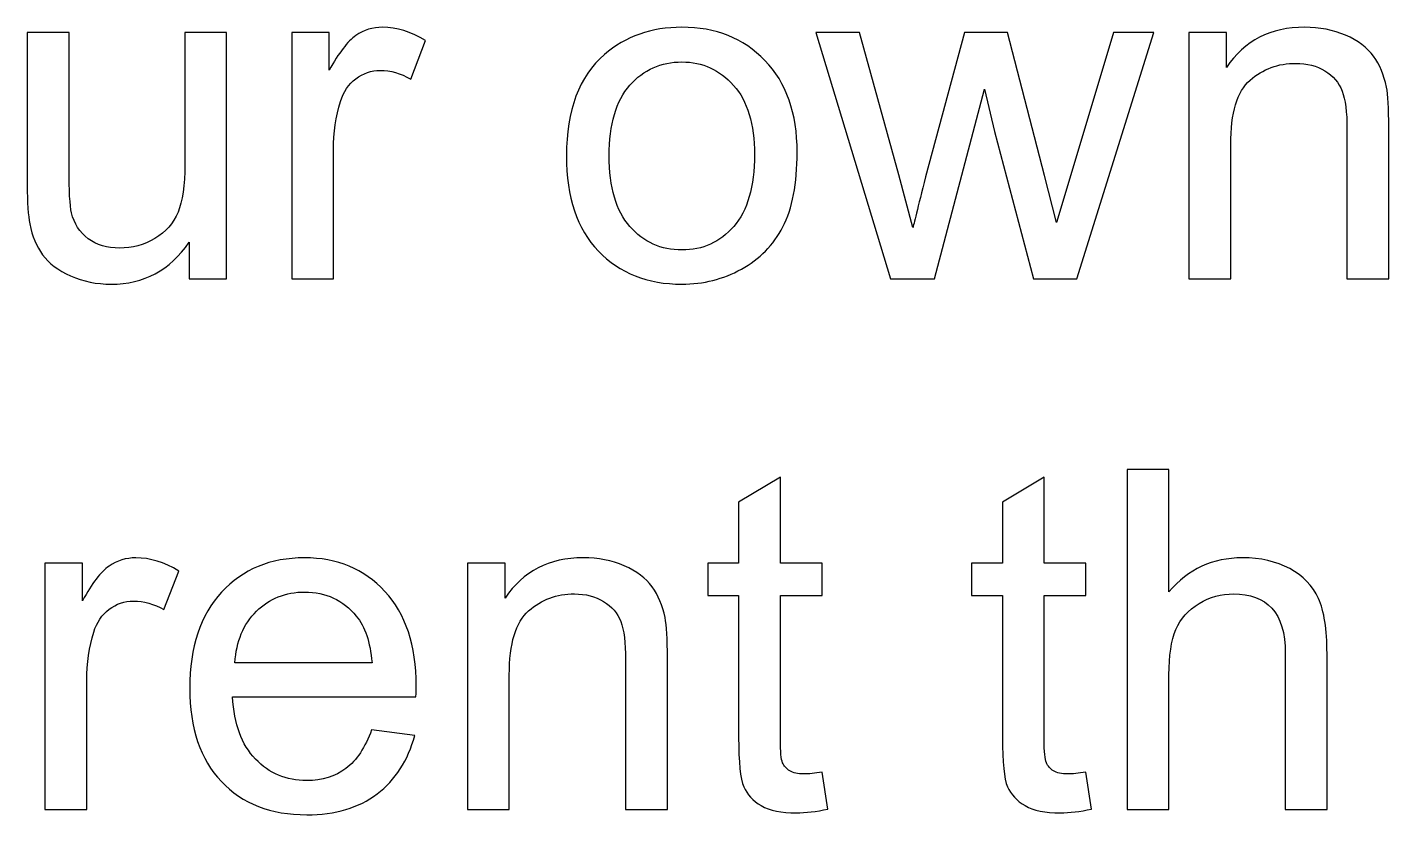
# Model space of a CAD drawing. Header units: centimetres. Extents: x -73.3 to 26.2, y -19.8 to 24.4.
# Drawn here: x 10.677 to 14.566, y 18.855 to 21.103 of the extents above; entities that cross this region are included whole.
import ezdxf

# ---------------------------------------------------------------- set-up
doc = ezdxf.new("R2010")
doc.units = ezdxf.units.CM
doc.header["$MEASUREMENT"] = 0
doc.layers.add('layer 1', color=7, linetype='Continuous')

msp = doc.modelspace()

# ---------------------------------------------------------------- linework, layer by layer
at = {"layer": 'layer 1', "color": 250}
for points, knots in [([(11.13972, 20.38458), (11.13972, 20.38458), (11.13972, 20.48918), (11.13972, 20.48918), (11.13972, 20.48918), (11.08505, 20.40943), (11.01095, 20.36967), (10.91719, 20.36967), (10.91719, 20.36967), (10.87585, 20.36967), (10.83722, 20.37758), (10.8013, 20.39339), (10.8013, 20.39339), (10.76537, 20.40943), (10.73872, 20.42931), (10.72132, 20.45326), (10.72132, 20.45326), (10.70393, 20.47743), (10.69173, 20.5068), (10.68472, 20.54159), (10.68472, 20.54159), (10.67998, 20.56509), (10.67749, 20.60214), (10.67749, 20.65275), (10.67749, 20.65275), (10.67749, 20.65275), (10.67749, 21.08809), (10.67749, 21.08809), (10.67749, 21.08809), (10.67749, 21.08809), (10.79678, 21.08809), (10.79678, 21.08809), (10.79678, 21.08809), (10.79678, 21.08809), (10.79678, 20.69883), (10.79678, 20.69883), (10.79678, 20.69883), (10.79678, 20.6367), (10.79926, 20.59468), (10.80401, 20.57322), (10.80401, 20.57322), (10.81146, 20.54182), (10.82728, 20.51742), (10.85168, 20.49957), (10.85168, 20.49957), (10.87585, 20.48172), (10.90567, 20.47269), (10.94137, 20.47269), (10.94137, 20.47269), (10.97706, 20.47269), (11.0105, 20.48172), (11.04167, 20.50002), (11.04167, 20.50002), (11.07285, 20.51832), (11.09499, 20.5434), (11.10809, 20.5748), (11.10809, 20.5748), (11.12097, 20.60621), (11.12752, 20.65207), (11.12752, 20.71194), (11.12752, 20.71194), (11.12752, 20.71194), (11.12752, 21.08809), (11.12752, 21.08809), (11.12752, 21.08809), (11.12752, 21.08809), (11.24681, 21.08809), (11.24681, 21.08809), (11.24681, 21.08809), (11.24681, 21.08809), (11.24681, 20.38458), (11.24681, 20.38458), (11.24681, 20.38458), (11.24681, 20.38458), (11.13972, 20.38458), (11.13972, 20.38458)], [0, 0, 0, 0, 0.05, 0.05, 0.05, 0.05, 0.1, 0.1, 0.1, 0.1, 0.15, 0.15, 0.15, 0.15, 0.2, 0.2, 0.2, 0.2, 0.25, 0.25, 0.25, 0.25, 0.3, 0.3, 0.3, 0.3, 0.35, 0.35, 0.35, 0.35, 0.4, 0.4, 0.4, 0.4, 0.45, 0.45, 0.45, 0.45, 0.5, 0.5, 0.5, 0.5, 0.55, 0.55, 0.55, 0.55, 0.6, 0.6, 0.6, 0.6, 0.65, 0.65, 0.65, 0.65, 0.7, 0.7, 0.7, 0.7, 0.75, 0.75, 0.75, 0.75, 0.8, 0.8, 0.8, 0.8, 0.85, 0.85, 0.85, 0.85, 0.9, 0.9, 0.9, 0.9, 1, 1, 1, 1]), ([(11.43274, 20.38458), (11.43274, 20.38458), (11.43274, 21.08809), (11.43274, 21.08809), (11.43274, 21.08809), (11.43274, 21.08809), (11.53982, 21.08809), (11.53982, 21.08809), (11.53982, 21.08809), (11.53982, 21.08809), (11.53982, 20.98033), (11.53982, 20.98033), (11.53982, 20.98033), (11.56716, 21.03025), (11.59246, 21.06324), (11.61573, 21.07905), (11.61573, 21.07905), (11.639, 21.09509), (11.66453, 21.103), (11.69232, 21.103), (11.69232, 21.103), (11.73253, 21.103), (11.77342, 21.09035), (11.81499, 21.06527), (11.81499, 21.06527), (11.81499, 21.06527), (11.77252, 20.95525), (11.77252, 20.95525), (11.77252, 20.95525), (11.7436, 20.97152), (11.71468, 20.97965), (11.68577, 20.97965), (11.68577, 20.97965), (11.65979, 20.97965), (11.63652, 20.97174), (11.61596, 20.95615), (11.61596, 20.95615), (11.5954, 20.94057), (11.58071, 20.91888), (11.5719, 20.89109), (11.5719, 20.89109), (11.55857, 20.84884), (11.55202, 20.80253), (11.55202, 20.75215), (11.55202, 20.75215), (11.55202, 20.75215), (11.55202, 20.38458), (11.55202, 20.38458), (11.55202, 20.38458), (11.55202, 20.38458), (11.43274, 20.38458), (11.43274, 20.38458)], [0, 0, 0, 0, 0.0714286, 0.0714286, 0.0714286, 0.0714286, 0.1428571, 0.1428571, 0.1428571, 0.1428571, 0.2142857, 0.2142857, 0.2142857, 0.2142857, 0.2857143, 0.2857143, 0.2857143, 0.2857143, 0.3571429, 0.3571429, 0.3571429, 0.3571429, 0.4285714, 0.4285714, 0.4285714, 0.4285714, 0.5, 0.5, 0.5, 0.5, 0.5714286, 0.5714286, 0.5714286, 0.5714286, 0.6428571, 0.6428571, 0.6428571, 0.6428571, 0.7142857, 0.7142857, 0.7142857, 0.7142857, 0.7857143, 0.7857143, 0.7857143, 0.7857143, 0.8571429, 0.8571429, 0.8571429, 0.8571429, 1, 1, 1, 1]), ([(12.21735, 20.73633), (12.21735, 20.86624), (12.2535, 20.96248), (12.32602, 21.02506), (12.32602, 21.02506), (12.38634, 21.07702), (12.46021, 21.103), (12.54719, 21.103), (12.54719, 21.103), (12.64366, 21.103), (12.72273, 21.07137), (12.78418, 21.00811), (12.78418, 21.00811), (12.8454, 20.94508), (12.87613, 20.85765), (12.87613, 20.74628), (12.87613, 20.74628), (12.87613, 20.65591), (12.86257, 20.58497), (12.83546, 20.53323), (12.83546, 20.53323), (12.80835, 20.4815), (12.76882, 20.44129), (12.71686, 20.41259), (12.71686, 20.41259), (12.66512, 20.3839), (12.60842, 20.36967), (12.54719, 20.36967), (12.54719, 20.36967), (12.44869, 20.36967), (12.36917, 20.40107), (12.3084, 20.4641), (12.3084, 20.4641), (12.24762, 20.52713), (12.21735, 20.61795), (12.21735, 20.73633)], [0, 0, 0, 0, 0.1, 0.1, 0.1, 0.1, 0.2, 0.2, 0.2, 0.2, 0.3, 0.3, 0.3, 0.3, 0.4, 0.4, 0.4, 0.4, 0.5, 0.5, 0.5, 0.5, 0.6, 0.6, 0.6, 0.6, 0.7, 0.7, 0.7, 0.7, 0.8, 0.8, 0.8, 0.8, 1, 1, 1, 1]), ([(13.14249, 20.38458), (13.14249, 20.38458), (12.9299, 21.08809), (12.9299, 21.08809), (12.9299, 21.08809), (12.9299, 21.08809), (13.05461, 21.08809), (13.05461, 21.08809), (13.05461, 21.08809), (13.05461, 21.08809), (13.16689, 20.68211), (13.16689, 20.68211), (13.16689, 20.68211), (13.16689, 20.68211), (13.20665, 20.53098), (13.20665, 20.53098), (13.20665, 20.53098), (13.20823, 20.53843), (13.22043, 20.58678), (13.24302, 20.67601), (13.24302, 20.67601), (13.24302, 20.67601), (13.3544, 21.08809), (13.3544, 21.08809), (13.3544, 21.08809), (13.3544, 21.08809), (13.47662, 21.08809), (13.47662, 21.08809), (13.47662, 21.08809), (13.47662, 21.08809), (13.58258, 20.67963), (13.58258, 20.67963), (13.58258, 20.67963), (13.58258, 20.67963), (13.61714, 20.54566), (13.61714, 20.54566), (13.61714, 20.54566), (13.61714, 20.54566), (13.65758, 20.68144), (13.65758, 20.68144), (13.65758, 20.68144), (13.65758, 20.68144), (13.77913, 21.08809), (13.77913, 21.08809), (13.77913, 21.08809), (13.77913, 21.08809), (13.89502, 21.08809), (13.89502, 21.08809), (13.89502, 21.08809), (13.89502, 21.08809), (13.6743, 20.38458), (13.6743, 20.38458), (13.6743, 20.38458), (13.6743, 20.38458), (13.55095, 20.38458), (13.55095, 20.38458), (13.55095, 20.38458), (13.55095, 20.38458), (13.43934, 20.80547), (13.43934, 20.80547), (13.43934, 20.80547), (13.43934, 20.80547), (13.4111, 20.92588), (13.4111, 20.92588), (13.4111, 20.92588), (13.4111, 20.92588), (13.26878, 20.38458), (13.26878, 20.38458), (13.26878, 20.38458), (13.26878, 20.38458), (13.14249, 20.38458), (13.14249, 20.38458)], [0, 0, 0, 0, 0.0526316, 0.0526316, 0.0526316, 0.0526316, 0.1052632, 0.1052632, 0.1052632, 0.1052632, 0.1578947, 0.1578947, 0.1578947, 0.1578947, 0.2105263, 0.2105263, 0.2105263, 0.2105263, 0.2631579, 0.2631579, 0.2631579, 0.2631579, 0.3157895, 0.3157895, 0.3157895, 0.3157895, 0.3684211, 0.3684211, 0.3684211, 0.3684211, 0.4210526, 0.4210526, 0.4210526, 0.4210526, 0.4736842, 0.4736842, 0.4736842, 0.4736842, 0.5263158, 0.5263158, 0.5263158, 0.5263158, 0.5789474, 0.5789474, 0.5789474, 0.5789474, 0.6315789, 0.6315789, 0.6315789, 0.6315789, 0.6842105, 0.6842105, 0.6842105, 0.6842105, 0.7368421, 0.7368421, 0.7368421, 0.7368421, 0.7894737, 0.7894737, 0.7894737, 0.7894737, 0.8421053, 0.8421053, 0.8421053, 0.8421053, 0.8947368, 0.8947368, 0.8947368, 0.8947368, 1, 1, 1, 1]), ([(13.99487, 20.38458), (13.99487, 20.38458), (13.99487, 21.08809), (13.99487, 21.08809), (13.99487, 21.08809), (13.99487, 21.08809), (14.10196, 21.08809), (14.10196, 21.08809), (14.10196, 21.08809), (14.10196, 21.08809), (14.10196, 20.98823), (14.10196, 20.98823), (14.10196, 20.98823), (14.15347, 21.06482), (14.22802, 21.103), (14.32539, 21.103), (14.32539, 21.103), (14.36786, 21.103), (14.40672, 21.09532), (14.44219, 21.08018), (14.44219, 21.08018), (14.47766, 21.06505), (14.50432, 21.04494), (14.52194, 21.02031), (14.52194, 21.02031), (14.53956, 20.99569), (14.55199, 20.96632), (14.55899, 20.93243), (14.55899, 20.93243), (14.56328, 20.91029), (14.56554, 20.87166), (14.56554, 20.81654), (14.56554, 20.81654), (14.56554, 20.81654), (14.56554, 20.38458), (14.56554, 20.38458), (14.56554, 20.38458), (14.56554, 20.38458), (14.44626, 20.38458), (14.44626, 20.38458), (14.44626, 20.38458), (14.44626, 20.38458), (14.44626, 20.81202), (14.44626, 20.81202), (14.44626, 20.81202), (14.44626, 20.86059), (14.44174, 20.89696), (14.43248, 20.92091), (14.43248, 20.92091), (14.42321, 20.94486), (14.40672, 20.96406), (14.38323, 20.97852), (14.38323, 20.97852), (14.35973, 20.99275), (14.33194, 20.99998), (14.30032, 20.99998), (14.30032, 20.99998), (14.24971, 20.99998), (14.20611, 20.98394), (14.16928, 20.95164), (14.16928, 20.95164), (14.13246, 20.91955), (14.11416, 20.85833), (14.11416, 20.76842), (14.11416, 20.76842), (14.11416, 20.76842), (14.11416, 20.38458), (14.11416, 20.38458), (14.11416, 20.38458), (14.11416, 20.38458), (13.99487, 20.38458), (13.99487, 20.38458)], [0, 0, 0, 0, 0.0526316, 0.0526316, 0.0526316, 0.0526316, 0.1052632, 0.1052632, 0.1052632, 0.1052632, 0.1578947, 0.1578947, 0.1578947, 0.1578947, 0.2105263, 0.2105263, 0.2105263, 0.2105263, 0.2631579, 0.2631579, 0.2631579, 0.2631579, 0.3157895, 0.3157895, 0.3157895, 0.3157895, 0.3684211, 0.3684211, 0.3684211, 0.3684211, 0.4210526, 0.4210526, 0.4210526, 0.4210526, 0.4736842, 0.4736842, 0.4736842, 0.4736842, 0.5263158, 0.5263158, 0.5263158, 0.5263158, 0.5789474, 0.5789474, 0.5789474, 0.5789474, 0.6315789, 0.6315789, 0.6315789, 0.6315789, 0.6842105, 0.6842105, 0.6842105, 0.6842105, 0.7368421, 0.7368421, 0.7368421, 0.7368421, 0.7894737, 0.7894737, 0.7894737, 0.7894737, 0.8421053, 0.8421053, 0.8421053, 0.8421053, 0.8947368, 0.8947368, 0.8947368, 0.8947368, 1, 1, 1, 1]), ([(12.33935, 20.73611), (12.33935, 20.64619), (12.359, 20.57887), (12.39831, 20.53436), (12.39831, 20.53436), (12.43785, 20.48963), (12.48732, 20.46727), (12.54719, 20.46727), (12.54719, 20.46727), (12.60638, 20.46727), (12.65563, 20.48963), (12.69517, 20.53459), (12.69517, 20.53459), (12.73448, 20.57955), (12.75413, 20.648), (12.75413, 20.73995), (12.75413, 20.73995), (12.75413, 20.8267), (12.73425, 20.89244), (12.69472, 20.93695), (12.69472, 20.93695), (12.65518, 20.98168), (12.60593, 21.00405), (12.54719, 21.00405), (12.54719, 21.00405), (12.48732, 21.00405), (12.43785, 20.98191), (12.39831, 20.9374), (12.39831, 20.9374), (12.359, 20.8929), (12.33935, 20.8258), (12.33935, 20.73611)], [0, 0, 0, 0, 0.1111111, 0.1111111, 0.1111111, 0.1111111, 0.2222222, 0.2222222, 0.2222222, 0.2222222, 0.3333333, 0.3333333, 0.3333333, 0.3333333, 0.4444444, 0.4444444, 0.4444444, 0.4444444, 0.5555556, 0.5555556, 0.5555556, 0.5555556, 0.6666667, 0.6666667, 0.6666667, 0.6666667, 0.7777778, 0.7777778, 0.7777778, 0.7777778, 1, 1, 1, 1]), ([(13.81855, 18.87025), (13.81855, 18.87025), (13.81855, 19.8408), (13.81855, 19.8408), (13.81855, 19.8408), (13.81855, 19.8408), (13.93784, 19.8408), (13.93784, 19.8408), (13.93784, 19.8408), (13.93784, 19.8408), (13.93784, 19.49153), (13.93784, 19.49153), (13.93784, 19.49153), (13.99319, 19.55636), (14.063, 19.58867), (14.14749, 19.58867), (14.14749, 19.58867), (14.19923, 19.58867), (14.24418, 19.5785), (14.28259, 19.55795), (14.28259, 19.55795), (14.32077, 19.53739), (14.34811, 19.50915), (14.3646, 19.473), (14.3646, 19.473), (14.38109, 19.43685), (14.38922, 19.38421), (14.38922, 19.31554), (14.38922, 19.31554), (14.38922, 19.31554), (14.38922, 18.87025), (14.38922, 18.87025), (14.38922, 18.87025), (14.38922, 18.87025), (14.26994, 18.87025), (14.26994, 18.87025), (14.26994, 18.87025), (14.26994, 18.87025), (14.26994, 19.31508), (14.26994, 19.31508), (14.26994, 19.31508), (14.26994, 19.3745), (14.25706, 19.41788), (14.23153, 19.44499), (14.23153, 19.44499), (14.20578, 19.4721), (14.16963, 19.48565), (14.12264, 19.48565), (14.12264, 19.48565), (14.08762, 19.48565), (14.05464, 19.47661), (14.02369, 19.45832), (14.02369, 19.45832), (13.99274, 19.44002), (13.97082, 19.41517), (13.95749, 19.38376), (13.95749, 19.38376), (13.94439, 19.35259), (13.93784, 19.30944), (13.93784, 19.25431), (13.93784, 19.25431), (13.93784, 19.25431), (13.93784, 18.87025), (13.93784, 18.87025), (13.93784, 18.87025), (13.93784, 18.87025), (13.81855, 18.87025), (13.81855, 18.87025)], [0, 0, 0, 0, 0.0555556, 0.0555556, 0.0555556, 0.0555556, 0.1111111, 0.1111111, 0.1111111, 0.1111111, 0.1666667, 0.1666667, 0.1666667, 0.1666667, 0.2222222, 0.2222222, 0.2222222, 0.2222222, 0.2777778, 0.2777778, 0.2777778, 0.2777778, 0.3333333, 0.3333333, 0.3333333, 0.3333333, 0.3888889, 0.3888889, 0.3888889, 0.3888889, 0.4444444, 0.4444444, 0.4444444, 0.4444444, 0.5, 0.5, 0.5, 0.5, 0.5555556, 0.5555556, 0.5555556, 0.5555556, 0.6111111, 0.6111111, 0.6111111, 0.6111111, 0.6666667, 0.6666667, 0.6666667, 0.6666667, 0.7222222, 0.7222222, 0.7222222, 0.7222222, 0.7777778, 0.7777778, 0.7777778, 0.7777778, 0.8333333, 0.8333333, 0.8333333, 0.8333333, 0.8888889, 0.8888889, 0.8888889, 0.8888889, 1, 1, 1, 1]), ([(12.94763, 18.97666), (12.94763, 18.97666), (12.96389, 18.87138), (12.96389, 18.87138), (12.96389, 18.87138), (12.93046, 18.86438), (12.90041, 18.86076), (12.8742, 18.86076), (12.8742, 18.86076), (12.83105, 18.86076), (12.79762, 18.86754), (12.77367, 18.88132), (12.77367, 18.88132), (12.74995, 18.8951), (12.73323, 18.91295), (12.72352, 18.93531), (12.72352, 18.93531), (12.7138, 18.95768), (12.70906, 19.00467), (12.70906, 19.07629), (12.70906, 19.07629), (12.70906, 19.07629), (12.70906, 19.48158), (12.70906, 19.48158), (12.70906, 19.48158), (12.70906, 19.48158), (12.62095, 19.48158), (12.62095, 19.48158), (12.62095, 19.48158), (12.62095, 19.48158), (12.62095, 19.57376), (12.62095, 19.57376), (12.62095, 19.57376), (12.62095, 19.57376), (12.70906, 19.57376), (12.70906, 19.57376), (12.70906, 19.57376), (12.70906, 19.57376), (12.70906, 19.74772), (12.70906, 19.74772), (12.70906, 19.74772), (12.70906, 19.74772), (12.82834, 19.81933), (12.82834, 19.81933), (12.82834, 19.81933), (12.82834, 19.81933), (12.82834, 19.57376), (12.82834, 19.57376), (12.82834, 19.57376), (12.82834, 19.57376), (12.94763, 19.57376), (12.94763, 19.57376), (12.94763, 19.57376), (12.94763, 19.57376), (12.94763, 19.48158), (12.94763, 19.48158), (12.94763, 19.48158), (12.94763, 19.48158), (12.82834, 19.48158), (12.82834, 19.48158), (12.82834, 19.48158), (12.82834, 19.48158), (12.82834, 19.06951), (12.82834, 19.06951), (12.82834, 19.06951), (12.82834, 19.0354), (12.83037, 19.01348), (12.83467, 19.00377), (12.83467, 19.00377), (12.83873, 18.99405), (12.84551, 18.98637), (12.855, 18.9805), (12.855, 18.9805), (12.86449, 18.97485), (12.87804, 18.97191), (12.89566, 18.97191), (12.89566, 18.97191), (12.90877, 18.97191), (12.92616, 18.97349), (12.94763, 18.97666)], [0, 0, 0, 0, 0.047619, 0.047619, 0.047619, 0.047619, 0.0952381, 0.0952381, 0.0952381, 0.0952381, 0.1428571, 0.1428571, 0.1428571, 0.1428571, 0.1904762, 0.1904762, 0.1904762, 0.1904762, 0.2380952, 0.2380952, 0.2380952, 0.2380952, 0.2857143, 0.2857143, 0.2857143, 0.2857143, 0.3333333, 0.3333333, 0.3333333, 0.3333333, 0.3809524, 0.3809524, 0.3809524, 0.3809524, 0.4285714, 0.4285714, 0.4285714, 0.4285714, 0.4761905, 0.4761905, 0.4761905, 0.4761905, 0.5238095, 0.5238095, 0.5238095, 0.5238095, 0.5714286, 0.5714286, 0.5714286, 0.5714286, 0.6190476, 0.6190476, 0.6190476, 0.6190476, 0.6666667, 0.6666667, 0.6666667, 0.6666667, 0.7142857, 0.7142857, 0.7142857, 0.7142857, 0.7619048, 0.7619048, 0.7619048, 0.7619048, 0.8095238, 0.8095238, 0.8095238, 0.8095238, 0.8571429, 0.8571429, 0.8571429, 0.8571429, 0.9047619, 0.9047619, 0.9047619, 0.9047619, 1, 1, 1, 1]), ([(13.70085, 18.97666), (13.70085, 18.97666), (13.71711, 18.87138), (13.71711, 18.87138), (13.71711, 18.87138), (13.68368, 18.86438), (13.65363, 18.86076), (13.62742, 18.86076), (13.62742, 18.86076), (13.58427, 18.86076), (13.55084, 18.86754), (13.52689, 18.88132), (13.52689, 18.88132), (13.50317, 18.8951), (13.48645, 18.91295), (13.47674, 18.93531), (13.47674, 18.93531), (13.46702, 18.95768), (13.46228, 19.00467), (13.46228, 19.07629), (13.46228, 19.07629), (13.46228, 19.07629), (13.46228, 19.48158), (13.46228, 19.48158), (13.46228, 19.48158), (13.46228, 19.48158), (13.37417, 19.48158), (13.37417, 19.48158), (13.37417, 19.48158), (13.37417, 19.48158), (13.37417, 19.57376), (13.37417, 19.57376), (13.37417, 19.57376), (13.37417, 19.57376), (13.46228, 19.57376), (13.46228, 19.57376), (13.46228, 19.57376), (13.46228, 19.57376), (13.46228, 19.74772), (13.46228, 19.74772), (13.46228, 19.74772), (13.46228, 19.74772), (13.58156, 19.81933), (13.58156, 19.81933), (13.58156, 19.81933), (13.58156, 19.81933), (13.58156, 19.57376), (13.58156, 19.57376), (13.58156, 19.57376), (13.58156, 19.57376), (13.70085, 19.57376), (13.70085, 19.57376), (13.70085, 19.57376), (13.70085, 19.57376), (13.70085, 19.48158), (13.70085, 19.48158), (13.70085, 19.48158), (13.70085, 19.48158), (13.58156, 19.48158), (13.58156, 19.48158), (13.58156, 19.48158), (13.58156, 19.48158), (13.58156, 19.06951), (13.58156, 19.06951), (13.58156, 19.06951), (13.58156, 19.0354), (13.58359, 19.01348), (13.58789, 19.00377), (13.58789, 19.00377), (13.59195, 18.99405), (13.59873, 18.98637), (13.60822, 18.9805), (13.60822, 18.9805), (13.61771, 18.97485), (13.63126, 18.97191), (13.64888, 18.97191), (13.64888, 18.97191), (13.66199, 18.97191), (13.67938, 18.97349), (13.70085, 18.97666)], [0, 0, 0, 0, 0.047619, 0.047619, 0.047619, 0.047619, 0.0952381, 0.0952381, 0.0952381, 0.0952381, 0.1428571, 0.1428571, 0.1428571, 0.1428571, 0.1904762, 0.1904762, 0.1904762, 0.1904762, 0.2380952, 0.2380952, 0.2380952, 0.2380952, 0.2857143, 0.2857143, 0.2857143, 0.2857143, 0.3333333, 0.3333333, 0.3333333, 0.3333333, 0.3809524, 0.3809524, 0.3809524, 0.3809524, 0.4285714, 0.4285714, 0.4285714, 0.4285714, 0.4761905, 0.4761905, 0.4761905, 0.4761905, 0.5238095, 0.5238095, 0.5238095, 0.5238095, 0.5714286, 0.5714286, 0.5714286, 0.5714286, 0.6190476, 0.6190476, 0.6190476, 0.6190476, 0.6666667, 0.6666667, 0.6666667, 0.6666667, 0.7142857, 0.7142857, 0.7142857, 0.7142857, 0.7619048, 0.7619048, 0.7619048, 0.7619048, 0.8095238, 0.8095238, 0.8095238, 0.8095238, 0.8571429, 0.8571429, 0.8571429, 0.8571429, 0.9047619, 0.9047619, 0.9047619, 0.9047619, 1, 1, 1, 1]), ([(10.72821, 18.87025), (10.72821, 18.87025), (10.72821, 19.57376), (10.72821, 19.57376), (10.72821, 19.57376), (10.72821, 19.57376), (10.83529, 19.57376), (10.83529, 19.57376), (10.83529, 19.57376), (10.83529, 19.57376), (10.83529, 19.466), (10.83529, 19.466), (10.83529, 19.466), (10.86263, 19.51592), (10.88793, 19.54891), (10.9112, 19.56472), (10.9112, 19.56472), (10.93447, 19.58076), (10.96, 19.58867), (10.98779, 19.58867), (10.98779, 19.58867), (11.028, 19.58867), (11.06889, 19.57602), (11.11046, 19.55094), (11.11046, 19.55094), (11.11046, 19.55094), (11.06799, 19.44092), (11.06799, 19.44092), (11.06799, 19.44092), (11.03907, 19.45719), (11.01015, 19.46532), (10.98124, 19.46532), (10.98124, 19.46532), (10.95526, 19.46532), (10.93199, 19.45741), (10.91143, 19.44182), (10.91143, 19.44182), (10.89087, 19.42624), (10.87618, 19.40455), (10.86737, 19.37676), (10.86737, 19.37676), (10.85404, 19.33451), (10.84749, 19.2882), (10.84749, 19.23782), (10.84749, 19.23782), (10.84749, 19.23782), (10.84749, 18.87025), (10.84749, 18.87025), (10.84749, 18.87025), (10.84749, 18.87025), (10.72821, 18.87025), (10.72821, 18.87025)], [0, 0, 0, 0, 0.0714286, 0.0714286, 0.0714286, 0.0714286, 0.1428571, 0.1428571, 0.1428571, 0.1428571, 0.2142857, 0.2142857, 0.2142857, 0.2142857, 0.2857143, 0.2857143, 0.2857143, 0.2857143, 0.3571429, 0.3571429, 0.3571429, 0.3571429, 0.4285714, 0.4285714, 0.4285714, 0.4285714, 0.5, 0.5, 0.5, 0.5, 0.5714286, 0.5714286, 0.5714286, 0.5714286, 0.6428571, 0.6428571, 0.6428571, 0.6428571, 0.7142857, 0.7142857, 0.7142857, 0.7142857, 0.7857143, 0.7857143, 0.7857143, 0.7857143, 0.8571429, 0.8571429, 0.8571429, 0.8571429, 1, 1, 1, 1]), ([(11.66079, 19.09798), (11.66079, 19.09798), (11.78415, 19.08171), (11.78415, 19.08171), (11.78415, 19.08171), (11.76494, 19.01009), (11.72902, 18.95429), (11.67661, 18.91476), (11.67661, 18.91476), (11.6242, 18.87522), (11.55732, 18.85534), (11.47577, 18.85534), (11.47577, 18.85534), (11.3732, 18.85534), (11.29187, 18.88697), (11.23178, 18.95023), (11.23178, 18.95023), (11.17168, 19.01326), (11.14163, 19.10204), (11.14163, 19.21613), (11.14163, 19.21613), (11.14163, 19.33406), (11.17191, 19.42578), (11.23268, 19.49085), (11.23268, 19.49085), (11.29345, 19.55614), (11.3723, 19.58867), (11.46922, 19.58867), (11.46922, 19.58867), (11.56297, 19.58867), (11.63956, 19.55682), (11.69897, 19.49288), (11.69897, 19.49288), (11.75839, 19.42895), (11.78821, 19.33903), (11.78821, 19.22313), (11.78821, 19.22313), (11.78821, 19.21613), (11.78799, 19.20551), (11.78753, 19.19151), (11.78753, 19.19151), (11.78753, 19.19151), (11.26363, 19.19151), (11.26363, 19.19151), (11.26363, 19.19151), (11.26815, 19.11447), (11.28984, 19.05528), (11.32915, 19.01439), (11.32915, 19.01439), (11.36823, 18.97349), (11.41725, 18.95294), (11.47577, 18.95294), (11.47577, 18.95294), (11.51937, 18.95294), (11.55665, 18.96446), (11.58737, 18.9875), (11.58737, 18.9875), (11.61832, 19.01055), (11.64272, 19.04737), (11.66079, 19.09798)], [0, 0, 0, 0, 0.0625, 0.0625, 0.0625, 0.0625, 0.125, 0.125, 0.125, 0.125, 0.1875, 0.1875, 0.1875, 0.1875, 0.25, 0.25, 0.25, 0.25, 0.3125, 0.3125, 0.3125, 0.3125, 0.375, 0.375, 0.375, 0.375, 0.4375, 0.4375, 0.4375, 0.4375, 0.5, 0.5, 0.5, 0.5, 0.5625, 0.5625, 0.5625, 0.5625, 0.625, 0.625, 0.625, 0.625, 0.6875, 0.6875, 0.6875, 0.6875, 0.75, 0.75, 0.75, 0.75, 0.8125, 0.8125, 0.8125, 0.8125, 0.875, 0.875, 0.875, 0.875, 1, 1, 1, 1]), ([(11.93483, 18.87025), (11.93483, 18.87025), (11.93483, 19.57376), (11.93483, 19.57376), (11.93483, 19.57376), (11.93483, 19.57376), (12.04192, 19.57376), (12.04192, 19.57376), (12.04192, 19.57376), (12.04192, 19.57376), (12.04192, 19.4739), (12.04192, 19.4739), (12.04192, 19.4739), (12.09343, 19.55049), (12.16798, 19.58867), (12.26535, 19.58867), (12.26535, 19.58867), (12.30782, 19.58867), (12.34668, 19.58099), (12.38215, 19.56585), (12.38215, 19.56585), (12.41762, 19.55072), (12.44428, 19.53061), (12.4619, 19.50598), (12.4619, 19.50598), (12.47952, 19.48136), (12.49195, 19.45199), (12.49895, 19.4181), (12.49895, 19.4181), (12.50324, 19.39596), (12.5055, 19.35733), (12.5055, 19.30221), (12.5055, 19.30221), (12.5055, 19.30221), (12.5055, 18.87025), (12.5055, 18.87025), (12.5055, 18.87025), (12.5055, 18.87025), (12.38622, 18.87025), (12.38622, 18.87025), (12.38622, 18.87025), (12.38622, 18.87025), (12.38622, 19.29769), (12.38622, 19.29769), (12.38622, 19.29769), (12.38622, 19.34626), (12.3817, 19.38263), (12.37244, 19.40658), (12.37244, 19.40658), (12.36317, 19.43053), (12.34668, 19.44973), (12.32319, 19.46419), (12.32319, 19.46419), (12.29969, 19.47842), (12.2719, 19.48565), (12.24028, 19.48565), (12.24028, 19.48565), (12.18967, 19.48565), (12.14607, 19.46961), (12.10924, 19.43731), (12.10924, 19.43731), (12.07242, 19.40522), (12.05412, 19.344), (12.05412, 19.25409), (12.05412, 19.25409), (12.05412, 19.25409), (12.05412, 18.87025), (12.05412, 18.87025), (12.05412, 18.87025), (12.05412, 18.87025), (11.93483, 18.87025), (11.93483, 18.87025)], [0, 0, 0, 0, 0.0526316, 0.0526316, 0.0526316, 0.0526316, 0.1052632, 0.1052632, 0.1052632, 0.1052632, 0.1578947, 0.1578947, 0.1578947, 0.1578947, 0.2105263, 0.2105263, 0.2105263, 0.2105263, 0.2631579, 0.2631579, 0.2631579, 0.2631579, 0.3157895, 0.3157895, 0.3157895, 0.3157895, 0.3684211, 0.3684211, 0.3684211, 0.3684211, 0.4210526, 0.4210526, 0.4210526, 0.4210526, 0.4736842, 0.4736842, 0.4736842, 0.4736842, 0.5263158, 0.5263158, 0.5263158, 0.5263158, 0.5789474, 0.5789474, 0.5789474, 0.5789474, 0.6315789, 0.6315789, 0.6315789, 0.6315789, 0.6842105, 0.6842105, 0.6842105, 0.6842105, 0.7368421, 0.7368421, 0.7368421, 0.7368421, 0.7894737, 0.7894737, 0.7894737, 0.7894737, 0.8421053, 0.8421053, 0.8421053, 0.8421053, 0.8947368, 0.8947368, 0.8947368, 0.8947368, 1, 1, 1, 1]), ([(11.27041, 19.2891), (11.27041, 19.2891), (11.66215, 19.2891), (11.66215, 19.2891), (11.66215, 19.2891), (11.65695, 19.34829), (11.64182, 19.39257), (11.61719, 19.42217), (11.61719, 19.42217), (11.57946, 19.46803), (11.53021, 19.49107), (11.46989, 19.49107), (11.46989, 19.49107), (11.41522, 19.49107), (11.36936, 19.47277), (11.33208, 19.43618), (11.33208, 19.43618), (11.29503, 19.39958), (11.27447, 19.35055), (11.27041, 19.2891)], [0, 0, 0, 0, 0.1666667, 0.1666667, 0.1666667, 0.1666667, 0.3333333, 0.3333333, 0.3333333, 0.3333333, 0.5, 0.5, 0.5, 0.5, 0.6666667, 0.6666667, 0.6666667, 0.6666667, 1, 1, 1, 1])]:
    msp.add_open_spline(points, degree=3, knots=knots, dxfattribs=at)

doc.saveas('drawing.dxf')
